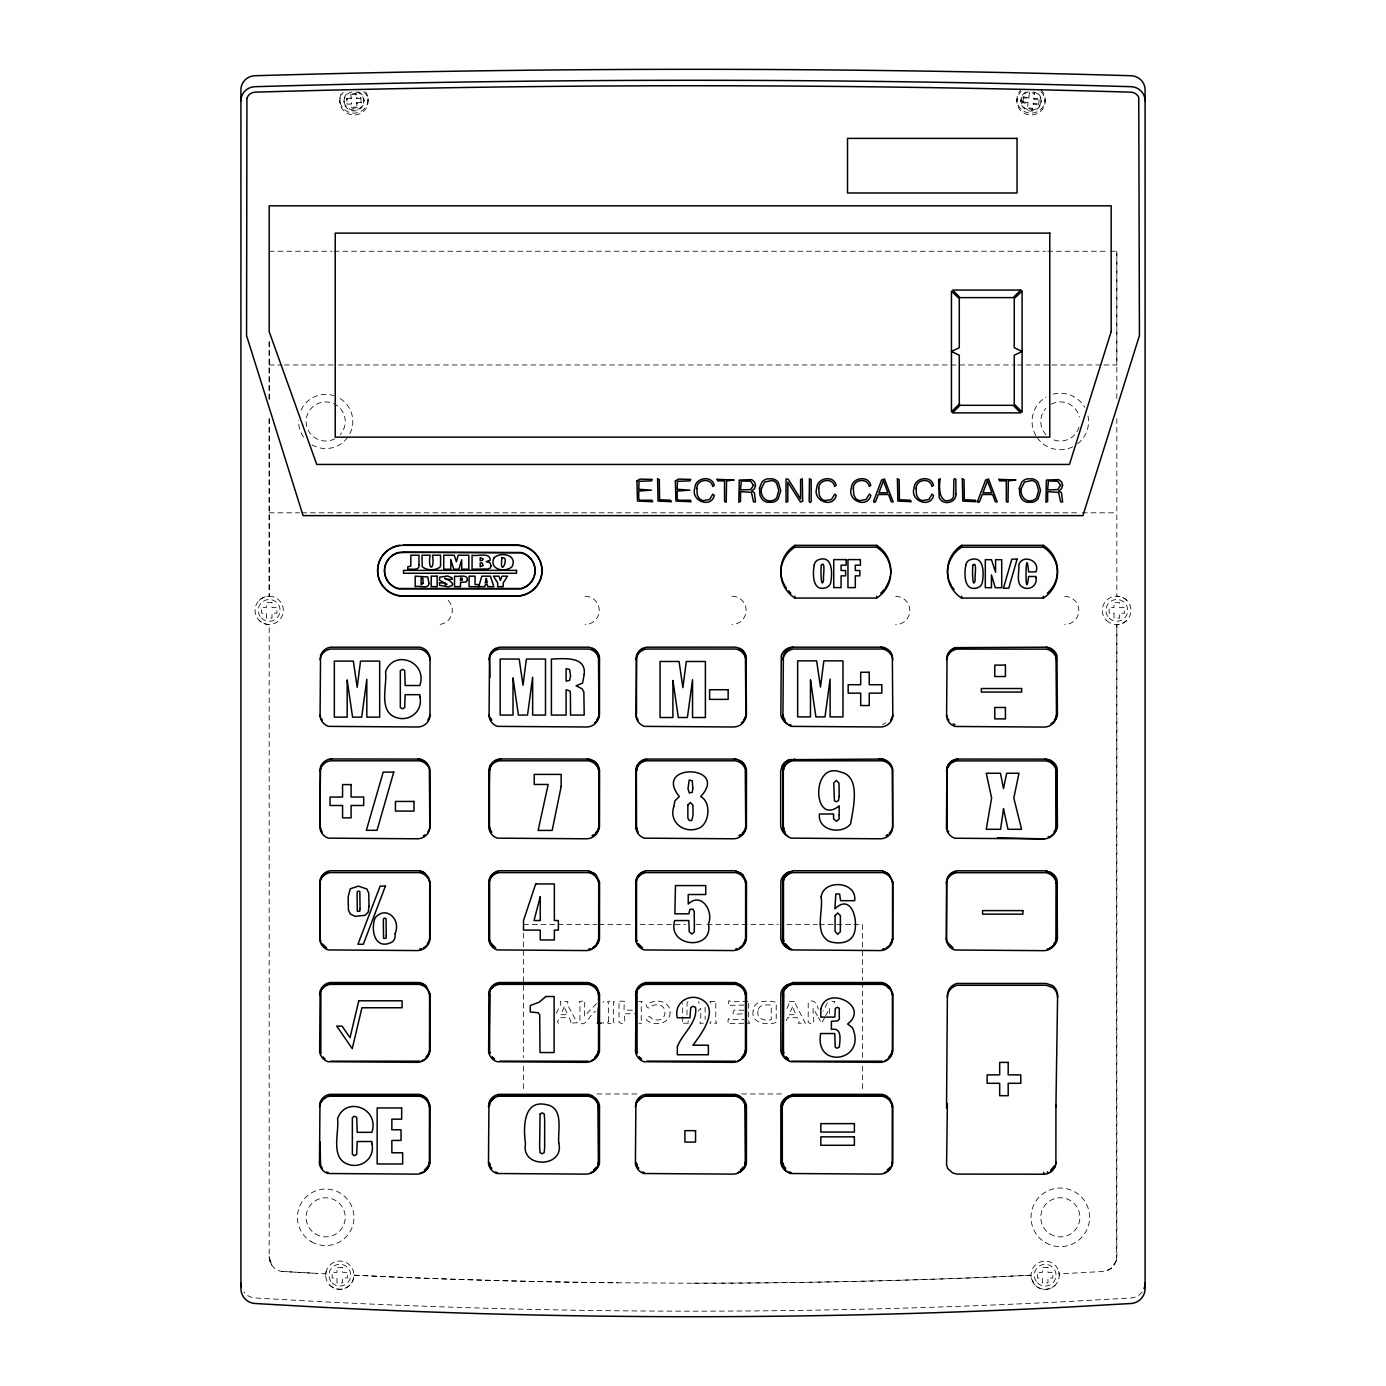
<?xml version="1.0" encoding="UTF-8"?>
<svg xmlns="http://www.w3.org/2000/svg" width="1386" height="1386" viewBox="0 0 1386 1386"><rect width="100%" height="100%" fill="white"/><g stroke="black" fill="none" stroke-linecap="round" stroke-linejoin="round"><path stroke-width="0.75" stroke-dasharray="5 3.75" d="M269.664 1260.532L272.072 1265.505L269.179 1256.825L269.179 624.497A14.068 13.947 0 0 1 259.199 620.356A14.12 14.12 0 0 1 265.523 596.725A14.12 14.12 0 0 1 282.831 614.033A14.12 14.12 0 0 1 259.199 620.356M259.199 600.381A14.068 13.947 0 0 1 269.179 596.24L269.196 419.005M269.196 399.549L269.179 341.493M1126.818 620.356A14.068 13.947 0 0 1 1116.839 624.497L1116.839 1256.825C1116.752 1263.789 1111.485 1270.165 1104.573 1271.412L1059.112 1273.89L1058.8 1271.568M1110.342 251.247L1116.821 251.247L1116.821 399.549M1116.354 1260.515L1116.821 624.497M325.693 1275.172L326.16 1271.516M711.053 1021.569L710.03 1022.729M1022.747 101.888L1028.117 102.564L1028.117 103.482L1022.747 102.807L1022.747 101.888L1023.422 96.916L1028.793 97.609L1028.793 98.51L1023.422 97.834L1023.422 96.916M1022.747 102.807L1023.422 97.834M1033.263 103.222L1033.263 104.141L1038.634 104.816L1038.634 103.898L1033.263 103.222L1032.553 109.321L1027.407 108.68L1028.117 102.564M1028.793 98.51L1029.503 92.412L1034.649 93.07L1034.649 93.971L1029.503 93.33L1029.503 92.412M1033.939 99.168L1033.939 98.25L1039.309 98.943L1039.309 99.861L1033.939 99.168L1034.649 93.07M1038.634 104.816L1039.309 98.943M827.39 1002.91L823.215 1011.122M833.991 1003.169L835.013 1001.524L830.82 1001.524M1116.354 1260.428L1111.364 1268.259L1104.573 1271.412M687.82 1022.036L688.599 1020.928M786.122 1020.754L787.612 1017.705L797.487 1017.705L799.254 1021.759L798.197 1023.232L805.37 1023.232L795.651 1004.348L796.188 1001.524L788.495 1001.524L789.431 1002.962L786.364 1009.597M556.254 1013.322L560.845 1004.018L560.221 1001.524L567.913 1001.524L567.376 1004.348L577.096 1022.729L569.906 1023.232L570.98 1021.759L569.213 1017.705L559.338 1017.705L557.536 1021.742L558.575 1023.232M824.635 1017.619L821.638 1023.232L818.468 1017.619M825.64 1015.73L829.642 1008.228L829.642 1015.851M698.994 1003.603L698.752 1001.524M596.5 1003.603L584.528 1016.059L584.736 1002.442C588.825 1000.761 575.883 1000.761 579.954 1002.442L579.954 1022.314C584.823 1028.169 589.535 1015.106 595.582 1011.156M698.076 1011.156L700.779 1008.367L700.779 1021.569L699.757 1023.232L704.019 1023.232M602.841 1002.442L603.638 1001.524M356.029 93.434L356.029 94.352L350.883 94.716L350.883 93.798L356.029 93.434L356.341 98.666L360.81 98.354L360.81 97.436L356.341 97.748L356.341 98.666M346.743 98.406L351.195 98.111L351.195 99.012L346.743 99.324L346.743 98.406L347.106 104.296L351.576 103.985L351.576 103.084L347.106 103.378L347.106 104.296M356.722 102.72L361.174 102.408L361.174 103.326L356.722 103.638L356.722 102.72L357.034 107.935L351.888 108.299L351.576 103.084M693 1283.159A7212.034 7150.339 0 0 0 993.312 1276.956L1031.028 1275.207L1031.513 1278.88L1035.169 1285.22A14.051 13.929 0 0 0 1055.144 1285.22M329.816 1285.151A14.051 13.929 0 0 0 349.809 1285.151A14.31 14.189 0 0 0 353.932 1275.155L353.465 1271.516A14.12 14.12 0 0 0 330.734 1264.344A14.12 14.12 0 0 0 333.853 1287.975A14.12 14.12 0 0 0 353.95 1275.172L392.688 1276.956A7212.034 7150.339 0 0 0 617.896 1282.76L693.017 1283.245A7212.034 7212.034 0 0 0 993.329 1276.991L1031.028 1275.224M269.179 251.247L331.895 251.247M334.043 251.247L1045.477 251.247M1047.625 251.247L1108.176 251.247M269.179 364.968L282.155 364.968M284.321 364.968L336.209 364.968M338.375 364.968L1015.193 364.968M1017.359 364.968L1049.791 364.968M1051.957 364.968L1101.679 364.968M1103.845 364.968L1116.821 364.968L1116.821 251.247M269.179 512.803L299.445 512.803M301.611 512.803L1080.058 512.803M1082.223 512.803L1116.821 512.803M523.475 924.445L555.873 924.445M558.038 924.445L596.898 924.445M599.064 924.445L631.462 924.445M640.089 924.445L685.446 924.445M696.24 924.445L704.885 924.445M707.051 924.445L778.308 924.445M786.953 924.445L817.186 924.445M819.351 924.445L851.732 924.445M853.897 924.445L862.542 924.445L862.542 980.231M638.877 1001.524L642.272 1001.524L641.25 1003.169L641.25 1021.586L642.272 1023.232L638.877 1023.232M710.03 1001.524L716.805 1001.524L715.8 1003.169L715.8 1021.569L716.805 1023.232L710.03 1023.232M743.953 1005.093L729.642 1005.335C728.031 1008.627 727.563 997.452 730.37 1001.524L749.705 1001.524L748.7 1003.187L748.7 1021.569L749.705 1023.232L729.244 1023.457C727.615 1027.355 727.615 1015.54 729.244 1019.438L743.953 1019.663M632.328 1010.169L623.995 1010.169L624.22 1002.442C628.378 1000.744 614.847 1000.727 619.022 1002.442L619.022 1022.314C624.358 1025.692 625.9 1022.452 623.995 1013.755L636.503 1013.755M743.953 1010.255L734.407 1010.03C729.885 1015.851 736.902 1013.98 743.953 1013.703M688.495 1023.232L681.652 1023.232L682.674 1021.569L682.674 1003.169M596.898 1093.97L640.089 1093.97M741.597 1093.97L784.788 1093.97M269.179 1256.825L269.179 1256.686A14.986 14.986 0 0 0 281.427 1271.395L325.866 1273.855M353.95 1275.172L392.688 1276.991A7212.034 7212.034 0 0 0 617.913 1282.847M281.427 1271.395L317.671 1273.474M710.03 1002.026L711.053 1003.169M602.841 1022.314L603.638 1023.232M363.86 91.719L365.661 93.676A14.12 13.652 0 0 1 362.872 111.919A14.12 13.652 0 0 1 343.815 110.828A14.12 13.652 0 0 1 343.278 92.394M817.411 1015.73L813.184 1008.228C812.231 1016.371 817.238 1028.412 808.211 1022.314L808.211 1002.442C812.387 998.925 816.856 1001.887 818.242 1009.337M1059.112 1273.89L1059.285 1275.224A14.12 14.12 0 0 1 1038.097 1287.455A14.12 14.12 0 0 1 1038.097 1262.992A14.12 14.12 0 0 1 1059.285 1275.224M360.81 97.436L361.174 103.326M350.883 93.798L351.195 99.012M1116.821 418.52L1116.839 596.24A14.068 13.947 0 0 1 1126.818 600.381M1045.148 99.497L1045.148 101.334M1041.129 100.416L1041.129 101.334M1032.553 109.321L1032.553 108.42L1027.407 107.761L1027.407 108.68M1020.928 100.416L1020.928 101.334M1016.891 99.497L1016.891 101.334M862.542 982.379L862.542 1057.483M862.542 1066.077L862.542 1091.822M705.127 1007.258L705.127 1019.524M688.028 1001.524L687.023 1003.169L687.023 1016.059M523.475 933.021L523.475 1057.483M523.475 1066.077L523.475 1091.822M368.052 98.527L368.052 100.346M363.912 99.723L363.912 100.641M357.034 107.935L357.034 107.034L351.888 107.38L351.888 108.299M344.005 101.091L344.005 102.01M339.865 100.468L339.865 102.304M269.179 341.354L269.179 399.237M269.179 418.52L269.179 596.24M334.806 438.773A19.56 19.56 0 0 1 306.202 422.99A19.56 19.56 0 0 1 332.034 402.979A19.56 19.56 0 0 1 340.176 434.615M1079.001 427.252A19.56 19.56 0 0 1 1051.385 438.86M1045.98 434.754A19.56 19.56 0 0 1 1045.841 408.333M1051.212 404.175A19.56 19.56 0 0 1 1079.399 417.151M1088.027 415.956A28.257 28.257 0 0 1 1076.004 444.975M1072.816 446.812A28.257 28.257 0 0 1 1036.815 437.162M1035.844 435.602A28.257 28.257 0 0 1 1046.187 397.002M1053.013 394.178A28.257 28.257 0 0 1 1084.788 407.345M340.142 398.544A27.096 27.096 0 0 1 348.614 435.914M347.626 437.387A27.096 27.096 0 0 1 311.261 444.386M303.586 437.127A27.096 27.096 0 0 1 298.631 420.426M301.091 410.135A27.096 27.096 0 0 1 333.714 395.599M1025.969 91.961A10.1 9.754 0 0 0 1022.279 95.53L1021.777 96.708A7.588 7.328 0 0 0 1021.101 101.68L1021.274 102.945A10.1 9.754 0 0 0 1025.969 108.87L1027.199 109.355A7.588 7.328 0 0 0 1032.327 109.996L1033.644 109.84A10.1 9.754 0 0 0 1039.777 105.284L1040.28 104.106A7.588 7.328 0 0 0 1040.955 99.151L1040.782 97.886A10.1 9.754 0 0 0 1036.07 91.961M1033.644 91.909A10.1 9.754 0 0 1 1039.292 106.93A10.1 9.754 0 0 1 1022.747 106.93A10.1 9.754 0 0 1 1028.412 91.909M1041.007 89.847A14.12 13.652 0 0 1 1041.007 109.147A14.12 13.652 0 0 1 1021.032 109.147A14.12 13.652 0 0 1 1021.032 89.847M1041.007 91.684A14.12 13.652 0 0 1 1041.007 110.984A14.12 13.652 0 0 1 1021.032 110.984A14.12 13.652 0 0 1 1021.032 91.684M1142.185 1291.908A14.986 14.865 0 0 1 1130.941 1297.972L1069.801 1301.437A7240.291 7178.354 0 0 1 316.199 1301.437L255.059 1297.972A14.986 14.865 0 0 1 243.815 1291.908M358.316 91.753A9.979 9.633 0 0 1 362.041 106.064A9.979 9.633 0 0 1 346.795 107.12A9.979 9.633 0 0 1 348.371 92.429M355.838 91.874A9.979 9.633 0 0 1 362.041 106.982A9.979 9.633 0 0 1 345.235 106.012A9.979 9.633 0 0 1 353.239 91.719M365.661 91.857A14.12 13.652 0 0 1 354.972 113.115A14.12 13.652 0 0 1 341.251 93.538M885.793 722.764A12.491 12.387 0 0 1 882.362 724.514M448.163 600.381A14.12 14.12 0 0 1 438.184 624.497M585.1 596.24A14.12 14.12 0 0 1 599.237 610.377A14.12 14.12 0 0 1 585.1 624.497M732.033 596.24A14.12 14.12 0 0 1 746.153 610.377A14.12 14.12 0 0 1 732.033 624.497M895.685 596.327A14.12 14.12 0 0 1 909.822 610.446A14.12 14.12 0 0 1 895.685 624.584M1064.673 596.327A14.12 14.12 0 0 1 1078.81 610.446A14.12 14.12 0 0 1 1064.673 624.584M1114.015 613.184L1114.015 618.069L1119.645 618.069L1119.645 613.184L1124.531 613.184L1124.531 607.553L1119.645 607.553L1119.645 602.667L1114.015 602.667L1114.015 607.553L1109.129 607.553L1109.129 613.184L1114.015 613.184M753.187 1010.827C750.19 1025.138 771.413 1024.999 776.229 1022.314L776.229 1002.442C772.851 1000.9 753.1 998.561 753.187 1010.827M670.114 1012.369C670.148 1024.115 654.365 1026.506 646.673 1020.165C644.49 1018.675 649.618 1013.807 652.2 1019.039A11.816 11.816 0 0 0 656.721 1019.923C667.671 1021.326 667.671 1003.429 656.721 1004.833A11.868 11.868 0 0 0 652.2 1005.716C649.601 1010.948 644.507 1006.063 646.673 1004.555C652.841 1000.415 662.595 999.271 667.792 1005.508A10.447 10.447 0 0 1 669.958 1010.463L670.114 1012.369M758.055 1010.723C756.063 1018.745 765.037 1021.413 771.257 1019.663L771.257 1005.093C766.614 1004.763 758.506 1004.14 758.055 1010.723M608.558 1021.569C604.227 1024.652 617.047 1023.907 613.53 1022.314L613.53 1002.442C617.706 1000.727 604.157 1000.744 608.333 1002.442L608.558 1021.569M564.223 1006.998L560.706 1014.725L567.81 1014.725L564.223 1006.998M792.497 1006.998L788.98 1014.725L796.084 1014.725L792.497 1006.998M272.002 602.667L266.372 602.667L266.372 607.553L261.486 607.553L261.486 613.184L266.372 613.184L266.372 618.069L272.002 618.069L272.002 613.184L276.888 613.184L276.888 607.553L272.002 607.553L272.002 602.667M342.637 1267.462L336.989 1267.462L336.989 1272.348L332.12 1272.348L332.12 1277.979L336.989 1277.979L336.989 1282.864L342.637 1282.864L342.637 1277.979L347.505 1277.979L347.505 1272.348L342.637 1272.348L342.637 1267.462M1047.972 1267.532L1042.341 1267.532L1042.341 1272.4L1037.456 1272.4L1037.456 1278.048L1042.341 1278.048L1042.341 1282.916L1047.972 1282.916L1047.972 1278.048L1052.858 1278.048L1052.858 1272.4L1047.972 1272.4L1047.972 1267.532M1049.895 1233.869A19.56 19.56 0 0 0 1079.867 1218.086A19.56 19.56 0 0 0 1051.212 1200.033A19.56 19.56 0 0 0 1049.895 1233.869M1045.668 1242.705A29.297 29.297 0 0 0 1089.604 1217.341A29.297 29.297 0 0 0 1045.668 1191.96A29.297 29.297 0 0 0 1045.668 1242.705M1106.513 620.426A14.328 14.206 0 0 0 1130.474 614.033A14.328 14.206 0 0 0 1112.906 596.656A14.328 14.206 0 0 0 1106.513 620.426M261.486 618.069A10.88 10.88 0 0 0 279.712 613.184A10.88 10.88 0 0 0 266.372 599.861A10.88 10.88 0 0 0 261.486 618.069M315.263 1233.869A19.56 19.56 0 0 0 345.218 1218.086A19.56 19.56 0 0 0 316.58 1200.033A19.56 19.56 0 0 0 315.263 1233.869M311.555 1241.804A28.257 28.257 0 0 0 353.95 1217.341A28.257 28.257 0 0 0 311.555 1192.861A28.257 28.257 0 0 0 311.555 1241.804M1109.129 618.069A10.88 10.88 0 0 0 1127.355 613.184A10.88 10.88 0 0 0 1114.015 599.861A10.88 10.88 0 0 0 1109.129 618.069M1037.456 1282.916A10.88 10.88 0 0 0 1055.664 1278.048A10.88 10.88 0 0 0 1042.341 1264.708A10.88 10.88 0 0 0 1037.456 1282.916M332.12 1282.864A10.88 10.88 0 0 0 350.329 1277.979A10.88 10.88 0 0 0 336.989 1264.656A10.88 10.88 0 0 0 332.12 1282.864"/><path stroke-width="1.5" d="M429.573 993.225L429.521 1052.026A12.491 12.387 0 0 1 417.377 1062.352L327.997 1061.711A12.491 12.387 0 0 1 319.646 1052.026L320.114 990.834A12.491 12.387 0 0 1 329.868 982.535L419.3 982.535A12.491 12.387 0 0 1 426.039 986L430.024 994.022L429.972 1050.986A12.491 12.387 0 0 1 425.034 1058.921M429.729 881.444L429.677 940.245A12.491 12.387 0 0 1 417.515 950.571L328.153 949.93A12.491 12.387 0 0 1 319.785 940.245L320.253 879.053A12.491 12.387 0 0 1 330.024 870.755L419.438 870.755A12.491 12.387 0 0 1 424.722 872.972L428.465 877.286L430.024 881.981L429.972 938.946A12.491 12.387 0 0 1 423.388 947.885M598.561 993.225L598.527 1052.026A12.491 12.387 0 0 1 586.365 1062.352L496.985 1061.711A12.491 12.387 0 0 1 488.634 1052.026L489.102 990.834A12.491 12.387 0 0 1 498.856 982.535L588.288 982.535L593.572 984.753L596.015 986.797L599.012 994.022L598.96 1050.986A12.491 12.387 0 0 1 594.022 1058.921M598.717 881.444L598.665 940.245A12.491 12.387 0 0 1 586.521 950.571L497.141 949.93A12.491 12.387 0 0 1 488.773 940.245L489.241 879.053A12.491 12.387 0 0 1 499.012 870.755L588.426 870.755L596.015 874.739L599.549 881.981L599.497 938.946A12.491 12.387 0 0 1 592.913 947.885L592.376 947.885A12.491 12.387 0 0 0 598.96 938.946L599.012 881.981L594.559 873.509L589.275 871.292M636.486 714.292L636.538 657.328A12.491 12.387 0 0 1 637.751 653.724M745.495 993.225L745.443 1052.026A12.491 12.387 0 0 1 733.281 1062.352L643.918 1061.711A12.491 12.387 0 0 1 635.55 1052.026L636.018 990.834A12.491 12.387 0 0 1 645.789 982.535L735.204 982.535L740.488 984.753L742.948 986.797L745.945 994.022L745.893 1050.986A12.491 12.387 0 0 1 740.938 1058.921M745.633 881.444L745.599 940.245A12.491 12.387 0 0 1 733.437 950.571L644.074 949.93A12.491 12.387 0 0 1 635.706 940.245L636.174 879.053A12.491 12.387 0 0 1 645.945 870.755L735.36 870.755L742.948 874.739L746.482 881.981L746.43 938.946A12.491 12.387 0 0 1 739.847 947.885L739.31 947.885A12.491 12.387 0 0 0 745.893 938.946L745.945 881.981L741.475 873.509L736.191 871.292M892.411 993.225L892.376 1052.026A12.491 12.387 0 0 1 880.214 1062.352L790.834 1061.711A12.491 12.387 0 0 1 782.484 1052.026L782.951 990.834A12.491 12.387 0 0 1 785.966 986L792.705 982.535L882.137 982.535L885.775 983.748L890.141 987.456L892.861 994.022L892.809 1050.986A12.491 12.387 0 0 1 887.872 1058.921M892.567 881.444L892.515 940.245A12.491 12.387 0 0 1 880.37 950.571L790.99 949.93A12.491 12.387 0 0 1 782.622 940.245L783.09 879.053A12.491 12.387 0 0 1 787.577 872.972L792.861 870.755L882.276 870.755L889.032 874.22L892.861 881.981L892.809 938.946A12.491 12.387 0 0 1 886.226 947.885M947.383 1103.429L946.586 1164.968L947.799 1168.589L952.494 1172.833L956.773 1174.098L1043.727 1174.219C1049.618 1174.115 1054.85 1169.715 1055.889 1163.911L1055.924 1105.092M1056.236 881.531L1056.184 940.332A12.491 12.387 0 0 1 1044.022 950.657L954.659 950.016A12.491 12.387 0 0 1 946.292 940.332L946.759 879.14A12.491 12.387 0 0 1 956.531 870.841L1045.945 870.841L1051.229 873.059L1054.971 877.373L1056.53 882.068L1056.478 939.032A12.491 12.387 0 0 1 1049.895 947.972M595.339 833.315A12.491 12.387 0 0 0 598.821 826.628L599.012 769.923C598.215 764.05 593.329 759.078 587.352 759.078L499.168 758.974A12.491 12.387 0 0 0 489.397 767.272L488.894 824.982L490.142 830.231M742.255 833.315A12.491 12.387 0 0 0 745.737 826.628L745.945 769.923C745.148 763.998 740.107 759.008 734.268 759.078L648.163 759.078L643.121 760.446A12.491 12.387 0 0 0 638.773 764.154M889.188 833.315A12.491 12.387 0 0 0 892.671 826.628L892.861 769.923C892.116 764.084 887.144 759.13 881.201 759.078L789.206 759.701A12.491 12.387 0 0 0 782.068 765.765L780.664 771.292L780.664 824.982A12.491 12.387 0 0 0 787.439 835.827M1054.105 831.946A12.491 12.387 0 0 0 1056.323 826.714L1056.53 770.01C1055.785 763.963 1050.501 758.991 1044.316 759.147L956.669 759.06A12.491 12.387 0 0 0 946.898 767.359L947.054 828.828M1055.924 1106.946L1057.605 995.391A12.491 12.387 0 0 0 1052.494 985.55L1046.239 983.436L956.825 983.436L954.14 984.545A12.491 12.387 0 0 0 947.383 995.391L946.534 1108.003M320.045 659.719L320.547 657.328A12.491 12.387 0 0 1 330.318 649.029L419.733 649.029A12.491 12.387 0 0 1 429.504 657.328L430.024 659.719M321.154 830.231L319.906 824.982L320.409 769.109A12.491 12.387 0 0 1 330.18 760.81L419.594 760.81A12.491 12.387 0 0 1 429.365 769.109L429.833 828.464A12.491 12.387 0 0 1 417.671 838.79L328.309 838.149A12.491 12.387 0 0 1 319.941 828.464L320.409 767.272A12.491 12.387 0 0 1 332.086 758.8M319.733 883.28L320.253 880.89A12.491 12.387 0 0 1 330.024 872.608L419.438 872.608A12.491 12.387 0 0 1 429.21 880.89L429.729 883.28M319.594 995.061L320.114 992.688A12.491 12.387 0 0 1 329.868 984.389L419.3 984.389A12.491 12.387 0 0 1 429.071 992.688L429.573 995.061M319.438 1106.86L319.958 1104.469A12.491 12.387 0 0 1 329.729 1096.17L419.144 1096.17A12.491 12.387 0 0 1 428.915 1104.469L429.435 1106.86M489.033 659.719L489.535 657.328A12.491 12.387 0 0 1 499.306 649.029L588.738 649.029A12.491 12.387 0 0 1 598.492 657.328L599.012 659.719M488.721 883.28L489.241 880.89A12.491 12.387 0 0 1 499.012 872.608L588.426 872.608A12.491 12.387 0 0 1 598.198 880.89L598.717 883.28M488.582 995.061L489.102 992.688A12.491 12.387 0 0 1 498.856 984.389L588.288 984.389A12.491 12.387 0 0 1 598.059 992.688L598.561 995.061M488.426 1106.86L488.946 1104.469A12.491 12.387 0 0 1 498.717 1096.17L588.132 1096.17A12.491 12.387 0 0 1 597.903 1104.469L598.423 1106.86M635.949 659.719L636.469 657.328A12.491 12.387 0 0 1 646.24 649.029L735.654 649.029A12.491 12.387 0 0 1 745.425 657.328L745.945 659.719M637.075 830.231L635.827 824.982L636.313 769.109A12.491 12.387 0 0 1 646.084 760.81L735.498 760.81A12.491 12.387 0 0 1 745.27 769.109L745.737 828.464A12.491 12.387 0 0 1 733.592 838.79L644.213 838.149A12.491 12.387 0 0 1 635.845 828.464L636.313 767.272A12.491 12.387 0 0 1 646.084 758.974L646.777 759.233M635.654 883.28L636.174 880.89A12.491 12.387 0 0 1 645.945 872.608L735.36 872.608A12.491 12.387 0 0 1 745.131 880.89L745.633 883.28M635.498 995.061L636.018 992.688A12.491 12.387 0 0 1 645.789 984.389L735.204 984.389A12.491 12.387 0 0 1 744.975 992.688L745.495 995.061M635.36 1106.86L635.879 1104.469A12.491 12.387 0 0 1 645.633 1096.17L735.065 1096.17A12.491 12.387 0 0 1 744.836 1104.469L745.339 1106.86M782.882 659.719L783.385 657.328A12.491 12.387 0 0 1 793.156 649.029L882.587 649.029A12.491 12.387 0 0 1 892.341 657.328L892.861 659.719M783.991 830.231L782.744 824.982L783.246 769.109A12.491 12.387 0 0 1 793.017 760.81L882.432 760.81A12.491 12.387 0 0 1 892.203 769.109L892.671 828.464A12.491 12.387 0 0 1 880.508 838.79L791.146 838.149A12.491 12.387 0 0 1 782.778 828.464L783.246 767.272A12.491 12.387 0 0 1 791.146 759.441M782.57 883.28L783.09 880.89A12.491 12.387 0 0 1 792.861 872.608L882.276 872.608A12.491 12.387 0 0 1 892.047 880.89L892.567 883.28M782.432 995.061L782.951 992.688A12.491 12.387 0 0 1 792.705 984.389L882.137 984.389A12.491 12.387 0 0 1 891.908 992.688L892.411 995.061M782.276 1106.86L782.795 1104.469A12.491 12.387 0 0 1 792.567 1096.17L881.981 1096.17A12.491 12.387 0 0 1 891.752 1104.469L892.272 1106.86M946.534 659.805L947.054 657.414A12.491 12.387 0 0 1 956.825 649.116L1046.239 649.116A12.491 12.387 0 0 1 1056.011 657.414L1056.53 659.805M946.24 883.367L946.759 880.976A12.491 12.387 0 0 1 956.531 872.695L1045.945 872.695A12.491 12.387 0 0 1 1055.716 880.976L1056.236 883.367M319.906 771.292L321.309 765.765M488.894 771.292L490.297 765.765M635.827 771.292L637.213 765.765M782.744 771.292L784.147 765.765M784.684 765.765L783.298 771.292L783.298 824.982A12.491 12.387 0 0 0 783.939 828.741M946.413 771.378L947.799 765.852A12.491 12.387 0 0 1 954.954 759.788L957.778 759.233M478.759 586.659L481.808 576.16L490.419 576.16L493.832 586.659L487.733 586.659L487.422 584.771L485.291 584.771L484.927 586.659L469.092 586.659L469.092 576.16L475.051 576.16L475.051 584.563L478.672 584.563L478.672 586.659M598.059 1022.314L598.284 1008.367M320.876 991.267L320.859 1053.81M489.864 991.267L489.067 1050.986M636.798 991.267L636.763 1053.81M783.714 991.267L782.917 1050.986M883.384 480.994L878.915 492.792L887.906 492.792L883.471 480.994M987.404 480.994L982.934 492.792L991.926 492.792L987.49 480.994M1050.935 1171.846L1050.935 1169.992L1054.659 1165.678L1054.659 1167.514M785.793 1097.608L782.276 1105.006L782.328 1163.824A12.491 12.387 0 0 0 790.696 1173.509L880.058 1174.133A12.491 12.387 0 0 0 892.22 1163.824L892.272 1105.006L889.864 1098.855L887.265 1096.534A12.491 12.387 0 0 0 881.981 1094.334L792.567 1094.334L785.793 1097.608A12.491 12.387 0 0 0 780.838 1105.543L780.838 1163.045A12.491 12.387 0 0 0 789.206 1172.729M887.248 1169.732L888.738 1168.675A12.491 12.387 0 0 0 889.985 1167.22M496.205 648.388L499.306 647.193L589.275 647.193L592.376 648.388A12.491 12.387 0 0 1 598.492 655.474L598.96 716.683A12.491 12.387 0 0 1 586.815 726.992L497.435 726.368A12.491 12.387 0 0 1 489.067 716.683L489.535 655.474A12.491 12.387 0 0 1 495.668 648.388L496.205 648.388A12.491 12.387 0 0 0 490.072 655.474M643.121 648.388L646.24 647.193L735.654 647.141L739.31 648.388A12.491 12.387 0 0 1 745.425 655.474L745.893 716.683A12.491 12.387 0 0 1 733.731 726.992L644.369 726.368A12.491 12.387 0 0 1 636.001 716.683L636.469 655.474A12.491 12.387 0 0 1 642.584 648.388L643.121 648.388A12.491 12.387 0 0 0 638.773 652.096M497.435 983.8L495.668 984.545M644.369 983.8L642.584 984.545M591.146 1060.671L592.913 1059.926M791.285 983.8L789.518 984.545M738.062 1060.671L739.847 1059.926M591.146 1095.858L596.015 1098.855L599.012 1106.08L598.96 1163.045A12.491 12.387 0 0 1 592.376 1171.984L590.609 1172.729M884.996 1060.671L886.226 1059.926M738.062 1095.858L742.948 1098.855L745.945 1106.08L745.893 1163.045A12.491 12.387 0 0 1 739.31 1171.984L737.525 1172.729M787.439 1096.603L789.206 1095.858M951.039 650.64A12.491 12.387 0 0 1 955.907 647.643L1047.21 647.193A12.491 12.387 0 0 1 1056.964 655.474L1057.431 714.83A12.491 12.387 0 0 1 1050.848 723.769M1047.21 949.081L1048.111 948.717M793.156 647.193L789.518 648.388A12.491 12.387 0 0 0 783.385 655.474L782.917 716.683A12.491 12.387 0 0 0 791.285 726.368L880.664 726.992A12.491 12.387 0 0 0 892.809 716.683L892.341 655.474A12.491 12.387 0 0 0 886.226 648.388L883.125 647.193L791.077 647.193A12.491 12.387 0 0 0 781.306 655.474L780.838 714.83A12.491 12.387 0 0 0 787.439 723.769M590.609 948.63L588.738 949.081M737.525 948.63L735.654 949.081M884.459 948.63L882.587 949.081M497.972 1095.858L588.738 1095.39M644.906 1095.858L735.654 1095.39M791.822 1095.858L884.459 1095.858M789.206 983.8L883.125 983.35L889.327 986.797M501.23 759.078L496.205 760.446A12.491 12.387 0 0 0 490.835 765.765L489.449 771.292L489.449 824.982A12.491 12.387 0 0 0 490.072 828.741M795.079 759.078L790.055 760.446A12.491 12.387 0 0 0 785.689 764.154M1044.836 759.233L1049.081 759.701A12.491 12.387 0 0 1 1056.964 767.532L1057.431 826.888A12.491 12.387 0 0 1 1050.848 835.827M955.907 647.643L954.954 647.73A12.491 12.387 0 0 0 947.054 655.561L946.586 716.77A12.491 12.387 0 0 0 954.954 726.455L1044.316 727.078A12.491 12.387 0 0 0 1056.478 716.77L1056.011 655.561A12.491 12.387 0 0 0 1046.239 647.279M1048.111 836.659L1049.081 836.572M1047.21 871.292L1046.239 871.378A12.491 12.387 0 0 1 1051.524 873.596M587.352 759.078L590.609 759.701M734.268 759.078L736.191 759.233M881.201 759.078L884.459 759.701M330.18 758.974L417.827 759.078C423.821 758.696 429.296 763.894 430.024 769.923L429.972 826.888A12.491 12.387 0 0 1 427.754 832.137M791.614 1061.191L882.587 1061.191M403.291 545.044L516.302 545.044A25.676 25.45 0 0 1 541.978 570.495A25.676 25.45 0 0 1 516.302 595.945L403.291 595.945A25.676 25.45 0 0 1 390.454 548.458M786.364 588.166A30.388 30.128 0 0 1 794.923 545.339L876.662 545.339A30.388 30.128 0 0 1 890.592 574.15M948.682 579.105A30.388 30.128 0 0 1 961.624 545.339L1043.363 545.339A30.388 30.128 0 0 1 1047.418 593.191M794.923 545.339L794.923 547.193L876.662 547.193L876.662 545.339M961.624 545.339L961.624 547.193L1043.363 547.193A30.388 30.128 0 0 1 1043.363 598.076L961.624 598.076L961.624 596.24M794.923 547.193A30.388 30.128 0 0 0 794.923 598.076L876.662 598.076L876.662 596.24M592.376 648.388L592.913 648.388A12.491 12.387 0 0 1 599.497 657.328L599.497 714.83A12.491 12.387 0 0 1 597.279 720.079M739.31 648.388L739.847 648.388A12.491 12.387 0 0 1 745.963 655.474L746.43 714.83A12.491 12.387 0 0 1 744.195 720.079M594.022 761.451L594.559 761.451A12.491 12.387 0 0 1 598.284 765.765L599.549 769.923L599.497 826.888A12.491 12.387 0 0 1 592.913 835.827L592.376 835.827M740.938 761.451L741.475 761.451A12.491 12.387 0 0 1 745.218 765.765L746.482 769.923L746.43 826.888A12.491 12.387 0 0 1 739.847 835.827L739.31 835.827M497.972 871.759L496.205 872.504A12.491 12.387 0 0 0 494.559 873.509M644.906 871.759L643.121 872.504A12.491 12.387 0 0 0 641.493 873.509M791.822 871.759L790.055 872.504A12.491 12.387 0 0 0 788.409 873.509M330.318 983.35L419.733 983.35A12.491 12.387 0 0 1 426.49 986.797M499.306 983.35L589.275 983.35L594.022 985.55L597.279 988.253L599.549 994.022L599.497 1050.986A12.491 12.387 0 0 1 594.559 1058.921M646.24 983.35L736.191 983.35L744.195 988.253A12.491 12.387 0 0 1 746.43 993.485L746.43 1050.986A12.491 12.387 0 0 1 741.475 1058.921M597.262 1023.232L601.524 1023.232M330.856 1061.191L419.733 1061.139M499.844 1061.139L588.738 1061.191M646.777 1061.139L735.654 1061.191M495.668 1171.984L497.435 1172.729M592.376 1171.984L592.913 1171.984A12.491 12.387 0 0 0 599.497 1163.045L599.497 1105.543A12.491 12.387 0 0 0 597.279 1100.311L596.136 1099.237M642.584 1171.984L644.369 1172.729M739.31 1171.984L739.847 1171.984A12.491 12.387 0 0 0 746.43 1163.045L746.43 1105.543A12.491 12.387 0 0 0 744.195 1100.311L743.069 1099.237M789.518 1171.984L791.285 1172.729M884.459 1172.729L886.226 1171.984A12.491 12.387 0 0 0 892.809 1163.045L892.861 1106.08L891.752 1102.615M1044.178 838.876L954.798 838.235A12.491 12.387 0 0 1 946.447 828.551L946.898 769.195A12.491 12.387 0 0 1 956.669 760.897L1046.101 760.897A12.491 12.387 0 0 1 1055.855 769.195L1056.323 828.551A12.491 12.387 0 0 1 1044.178 838.876L997.504 837.82M417.827 759.078L421.604 759.701M793 1095.235L794.005 1095.39M791.614 949.133L789.206 948.63A12.491 12.387 0 0 1 780.838 938.946L780.838 881.444A12.491 12.387 0 0 1 789.206 871.759M883.125 871.292L887.872 873.509M736.191 1095.39L737.525 1095.858M589.275 1095.39L590.609 1095.858M1049.6 872.054L1050.848 872.504A12.491 12.387 0 0 1 1056.964 879.59L1057.431 938.946A12.491 12.387 0 0 1 1049.081 948.63M739.31 760.446L740.8 761.191M592.376 760.446L593.866 761.191M884.996 1095.858L886.226 1096.603M789.518 947.885L784.857 943.641M642.584 947.885L637.924 943.641M495.668 947.885L491.008 943.641M953.17 947.972L947.799 942.636M326.68 947.885L322.02 943.641M786.953 1057.691L785.966 1056.877L787.872 1058.921M787.421 1058.124L788.409 1058.921M640.02 1057.691L639.033 1056.877L640.956 1058.921M640.505 1058.124L641.493 1058.921M493.104 1057.691L492.117 1056.877L494.022 1058.921M493.572 1058.124L494.559 1058.921M741.475 1097.608L740.349 1096.534A12.491 12.387 0 0 0 735.065 1094.334L645.633 1094.334A12.491 12.387 0 0 0 635.879 1102.615L635.412 1163.824A12.491 12.387 0 0 0 643.762 1173.509L733.142 1174.133A12.491 12.387 0 0 0 745.287 1163.824L744.836 1102.615M785.689 1168.294L784.563 1167.22L785.152 1168.294M594.559 1097.608L593.416 1096.534A12.491 12.387 0 0 0 588.132 1094.334L498.717 1094.334A12.491 12.387 0 0 0 488.946 1102.615L488.478 1163.824A12.491 12.387 0 0 0 496.846 1173.509L586.209 1174.133A12.491 12.387 0 0 0 598.371 1163.824L597.903 1102.615M638.773 1168.294L637.629 1167.22L638.236 1168.294M491.839 1168.294L490.713 1167.22L491.302 1168.294M787.577 946.343L786.953 945.633A12.491 12.387 0 0 1 785.689 944.178M640.644 946.343L640.02 945.633A12.491 12.387 0 0 1 638.773 944.178M493.728 946.343L493.104 945.633A12.491 12.387 0 0 1 490.835 942.549M427.754 1100.311L429.435 1105.006L429.383 1163.824A12.491 12.387 0 0 1 417.221 1174.133L327.858 1173.509A12.491 12.387 0 0 1 319.49 1163.824L319.958 1102.615A12.491 12.387 0 0 1 329.729 1094.334L419.144 1094.334A12.491 12.387 0 0 1 427.148 1099.237L427.754 1100.311A12.491 12.387 0 0 0 425.034 1097.608M947.799 830.595L948.665 831.946M784.147 830.509L785.152 832.137M637.213 830.509L638.236 832.137M490.297 830.509L491.302 832.137M321.309 830.509L322.314 832.137M783.991 1166.302L782.917 1163.045M637.058 1166.302L636.001 1163.045M490.142 1166.302L489.067 1163.045M1056.323 826.714L1056.478 826.974A12.491 12.387 0 0 1 1054.244 832.224M946.292 938.495L947.504 942.099M782.622 938.409L783.835 942.03M782.951 1052.043L783.696 1053.81M782.795 1163.824L783.385 1164.898M635.706 938.409L636.919 942.03M636.469 1052.84L635.55 1050.19M635.879 1163.824L636.469 1164.898M488.773 938.409L489.986 942.03M489.102 1052.043L489.847 1053.81M488.946 1163.824L489.535 1164.898M319.785 938.409L320.998 942.03M323.129 1056.877L323.562 1057.691A12.491 12.387 0 0 0 325.034 1058.921M320.547 1052.84L319.646 1050.19M320.703 1165.591L319.49 1161.97M322.314 1168.294L321.154 1166.302M428.915 1102.615L430.024 1106.08L429.972 1163.045A12.491 12.387 0 0 1 419.733 1173.197M782.484 1050.19L783.385 1052.84M488.634 1050.19L489.535 1052.84M320.547 1164.898L320.062 1141.943M489.57 657.865L489.968 677.338M783.419 994.022L783.471 1050.986A12.491 12.387 0 0 0 783.939 1052.84M489.57 994.022L489.622 1050.986A12.491 12.387 0 0 0 490.072 1052.84M1055.889 1162.057L1055.889 1163.911M1052.407 1168.762L1052.407 1170.598M1047.521 1171.742L1047.521 1173.595M1043.727 1172.383L1043.727 1174.219M1043.363 545.339L1043.363 547.193M1043.363 596.24L1043.363 598.076M946.586 939.032L946.586 881.531A12.491 12.387 0 0 1 947.054 879.677M794.923 596.24L794.923 598.076M782.917 938.946L782.917 881.444A12.491 12.387 0 0 1 786.416 874.739M636.538 770.599L637.751 765.765L636.365 771.292L636.538 826.888A12.491 12.387 0 0 0 637.006 828.741M636.001 938.946L636.001 881.444A12.491 12.387 0 0 1 639.483 874.739M489.067 938.946L489.067 881.444A12.491 12.387 0 0 1 492.55 874.739M320.079 938.946L320.079 881.444A12.491 12.387 0 0 1 320.547 879.59M740.8 834.563A12.491 12.387 0 0 1 739.154 835.567M745.599 938.409A12.491 12.387 0 0 1 745.131 940.262M744.369 942.03A12.491 12.387 0 0 1 743.364 943.641M429.383 1161.97A12.491 12.387 0 0 1 428.915 1163.824M428.17 1165.591A12.491 12.387 0 0 1 424.428 1169.905M321.309 1101.922A12.491 12.387 0 0 1 325.034 1097.608M328.447 1095.858A12.491 12.387 0 0 1 330.318 1095.39L419.733 1095.39A12.491 12.387 0 0 1 423.388 1096.603M425.034 834.822A12.491 12.387 0 0 1 423.388 835.827M429.677 938.409A12.491 12.387 0 0 1 429.21 940.262M428.465 942.03A12.491 12.387 0 0 1 427.442 943.641M419.733 871.292A12.491 12.387 0 0 1 425.034 873.509M947.383 997.244A12.491 12.387 0 0 1 954.14 986.399L956.825 985.273L1046.239 985.273L1052.494 987.404A12.491 12.387 0 0 1 1057.605 997.244M637.006 1052.84A12.491 12.387 0 0 1 636.538 1050.986L636.538 993.485A12.491 12.387 0 0 1 637.006 991.631M637.213 989.881A12.491 12.387 0 0 1 639.483 986.797M745.287 1161.97A12.491 12.387 0 0 1 744.836 1163.824M743.069 1167.22A12.491 12.387 0 0 1 740.349 1169.905M783.939 940.799A12.491 12.387 0 0 1 783.471 938.946L783.471 881.444A12.491 12.387 0 0 1 783.939 879.59M785.689 876.195A12.491 12.387 0 0 1 786.953 874.739M948.007 767.532A12.491 12.387 0 0 1 948.769 765.765M952.494 761.451A12.491 12.387 0 0 1 955.907 759.701M876.662 547.193A30.388 30.128 0 0 1 876.662 598.076M491.839 720.079A12.491 12.387 0 0 1 490.835 718.45M1145.079 1283.159A14.986 14.865 0 0 1 1144.004 1288.633M948.007 655.474A12.491 12.387 0 0 1 949.774 652.096M637.006 940.799A12.491 12.387 0 0 1 636.538 938.946L636.538 881.444A12.491 12.387 0 0 1 637.006 879.59M638.773 876.195A12.491 12.387 0 0 1 640.02 874.739M598.665 938.409A12.491 12.387 0 0 1 598.198 940.262M597.453 942.03A12.491 12.387 0 0 1 596.43 943.641M594.022 1097.608A12.491 12.387 0 0 1 596.742 1100.311M593.866 834.563A12.491 12.387 0 0 1 592.22 835.567M598.371 1161.97A12.491 12.387 0 0 1 597.903 1163.824M596.136 1167.22A12.491 12.387 0 0 1 593.416 1169.905M491.839 988.253A12.491 12.387 0 0 1 493.104 986.797M491.302 988.253A12.491 12.387 0 0 1 492.55 986.797M598.527 1050.19A12.491 12.387 0 0 1 595.027 1056.877M429.521 1050.19A12.491 12.387 0 0 1 429.071 1052.043M428.309 1053.81A12.491 12.387 0 0 1 426.039 1056.877M321.309 989.881A12.491 12.387 0 0 1 323.562 986.797M326.68 984.545A12.491 12.387 0 0 1 328.447 983.8M491.302 720.079A12.491 12.387 0 0 1 489.067 714.83M1056.478 714.916A12.491 12.387 0 0 1 1054.244 720.166M490.072 940.799A12.491 12.387 0 0 1 489.622 938.946L489.622 881.444A12.491 12.387 0 0 1 490.072 879.59M490.835 877.823A12.491 12.387 0 0 1 493.104 874.739M321.309 877.823A12.491 12.387 0 0 1 328.447 871.759M490.297 1101.922A12.491 12.387 0 0 1 494.022 1097.608M241.407 1286.866A14.986 14.865 0 0 1 240.921 1283.159M490.072 1164.898A12.491 12.387 0 0 1 489.622 1163.045M489.622 1105.543A12.491 12.387 0 0 1 490.072 1103.689M490.835 1101.922A12.491 12.387 0 0 1 494.559 1097.608M1145.079 100.745A14.536 14.051 0 0 0 1130.941 86.694C839.067 78.153 546.933 78.153 255.059 86.694A14.536 14.051 0 0 0 240.921 100.745M395.339 587.387A18.798 18.642 0 0 0 398.423 588.496L521.171 588.496A18.798 18.642 0 0 0 521.171 552.494L398.423 552.494A18.798 18.642 0 0 0 393.884 586.642M740.938 1097.608A12.491 12.387 0 0 1 743.658 1100.311M491.839 832.137A12.491 12.387 0 0 1 490.835 830.509M421.604 948.63A12.491 12.387 0 0 1 419.733 949.081M890.349 575.814A30.388 30.128 0 0 1 885.221 588.166M884.199 589.518A30.388 30.128 0 0 1 880.716 593.191M954.088 589.518A30.388 30.128 0 0 1 952.13 586.763M951.264 585.308A30.388 30.128 0 0 1 949.185 580.699M961.624 598.076A30.388 30.128 0 0 1 961.624 547.193M322.314 720.079A12.491 12.387 0 0 1 321.309 718.45M320.547 716.683A12.491 12.387 0 0 1 320.079 714.83M429.972 714.83A12.491 12.387 0 0 1 427.754 720.079M596.015 721.534A12.491 12.387 0 0 1 594.559 722.764M742.948 721.534A12.491 12.387 0 0 1 741.475 722.764M892.515 938.409A12.491 12.387 0 0 1 892.047 940.262M891.302 942.03A12.491 12.387 0 0 1 890.28 943.641M887.872 1097.608A12.491 12.387 0 0 1 890.592 1100.311M887.716 834.563A12.491 12.387 0 0 1 886.07 835.567M892.22 1161.97A12.491 12.387 0 0 1 891.752 1163.824M878.585 759.078A12.491 12.387 0 0 1 885.793 761.451M784.147 1101.922A12.491 12.387 0 0 1 787.872 1097.608M785.152 720.079A12.491 12.387 0 0 1 782.917 714.83M892.376 1050.19A12.491 12.387 0 0 1 888.876 1056.877M892.809 714.83A12.491 12.387 0 0 1 890.592 720.079M787.439 984.545A12.491 12.387 0 0 0 780.838 993.485L780.838 1050.986A12.491 12.387 0 0 0 789.206 1060.671M880.508 647.193A12.491 12.387 0 0 1 882.362 647.643M884.147 648.388A12.491 12.387 0 0 1 885.793 649.393M745.443 1050.19A12.491 12.387 0 0 1 741.96 1056.877M638.773 988.253A12.491 12.387 0 0 1 640.02 986.797M391.926 547.678A25.676 25.45 0 0 1 399.93 545.27M791.077 724.982A12.491 12.387 0 0 1 789.206 724.514M328.447 1172.729A12.491 12.387 0 0 1 326.68 1171.984M598.96 714.83A12.491 12.387 0 0 1 596.742 720.079M423.388 1059.926A12.491 12.387 0 0 1 421.604 1060.671M494.022 873.509A12.491 12.387 0 0 1 495.668 872.504M637.006 1164.898A12.491 12.387 0 0 1 636.538 1163.045M638.773 1100.311A12.491 12.387 0 0 1 641.493 1097.608M954.14 872.504A12.491 12.387 0 0 1 955.907 871.759L954.954 871.846A12.491 12.387 0 0 0 947.799 877.91M790.869 593.191A30.388 30.128 0 0 1 788.478 590.8M640.956 873.509A12.491 12.387 0 0 1 642.584 872.504M887.248 986.797A12.491 12.387 0 0 1 888.513 988.253M745.893 714.83A12.491 12.387 0 0 1 743.658 720.079M637.213 1101.922A12.491 12.387 0 0 1 640.956 1097.608M638.236 720.079A12.491 12.387 0 0 1 636.001 714.83M785.689 988.253A12.491 12.387 0 0 1 786.953 986.797M784.147 989.881A12.491 12.387 0 0 1 786.416 986.797M787.872 873.509A12.491 12.387 0 0 1 789.518 872.504M1056.184 938.495A12.491 12.387 0 0 1 1055.716 940.349M1054.971 942.099A12.491 12.387 0 0 1 1053.949 943.727M954.954 724.601A12.491 12.387 0 0 1 953.17 723.856M948.821 720.166A12.491 12.387 0 0 1 947.799 718.537M947.054 716.77A12.491 12.387 0 0 1 946.586 714.916M347.193 680.179L347.176 717.151L334.338 717.151L334.338 661.122L353.343 661.122L357.172 687.283L360.551 661.122L379.677 661.122L379.677 717.151L366.822 717.151L366.805 679.313L361.694 717.151L352.581 717.151L347.193 680.179M430.024 657.865L429.972 716.683A12.491 12.387 0 0 1 417.827 726.992L328.447 726.368A12.491 12.387 0 0 1 320.079 716.683L320.547 655.474A12.491 12.387 0 0 1 330.318 647.193L419.733 647.193A12.491 12.387 0 0 1 429.504 655.474L430.024 657.865M450.848 559.979L450.848 569.213L443.745 569.213L443.745 555.214L454.244 555.214L456.375 561.763L458.246 555.214L468.815 555.214L468.815 569.213L461.711 569.213L461.694 559.771L458.87 569.213L453.828 569.213L450.848 559.979M513.028 678.118L513.011 715.072L500.155 715.072L500.155 659.043L519.178 659.043L523.007 685.204L526.385 659.043L545.495 659.043L545.495 715.072L532.657 715.072L532.64 677.252L527.529 715.072L518.416 715.072L513.028 678.118M598.873 771.5L598.821 828.464A12.491 12.387 0 0 1 586.659 838.79L497.297 838.149A12.491 12.387 0 0 1 488.929 828.464L489.397 769.109A12.491 12.387 0 0 1 499.168 760.81L588.582 760.81A12.491 12.387 0 0 1 598.354 769.109L598.873 771.5M672.92 680.543L672.903 717.515L660.048 717.515L660.048 661.486L679.071 661.486L682.9 687.647L686.278 661.486L705.387 661.486L705.387 717.515L692.55 717.515L692.532 679.694L687.421 717.515L678.308 717.515L672.92 680.543M677.338 1046.759L677.321 1054.746L708.35 1054.746L708.35 1045.2L692.896 1045.2C701.42 1034.129 720.945 1007.951 699.965 998.682C687.473 993.45 673.665 1004.07 677.321 1017.792L689.951 1017.792L690.748 1007.518L693.139 1006.271L695.529 1007.397C698.007 1022.158 682.068 1033.904 677.338 1046.759M810.498 679.937L810.481 716.891L797.643 716.891L797.643 660.862L816.649 660.862L820.477 687.023L823.856 660.862L842.983 660.862L842.983 716.891L830.127 716.891L830.11 679.071L824.999 716.891L815.886 716.891L810.498 679.937M694.386 925.363L694.265 931.981L691.874 934.043L689.223 931.773L688.842 920.547L674.739 920.547C666.545 947.227 713.617 951.402 708.489 923.873C713.859 910.879 701.108 891.596 688.236 904.053L688.236 894.524L705.734 894.524L705.734 885.567L675.467 885.567L674.878 913.807L688.842 913.807L689.881 909.407L692.844 909.112L694.23 911.607L694.386 925.363M839.171 814.795L839.084 818.987L836.52 821.326L833.627 818.935L833.523 813.998L819.421 813.998C817.394 830.699 841.7 835.134 850.571 823.96C852.823 810.152 861.59 776.333 840.904 772.175C810.515 760.204 812.716 827.286 839.171 805.872L839.171 814.795M821.101 897.106C823.579 911 813.825 932.709 829.053 941.354C837.161 944.091 848.942 943.866 853.378 935.221C859.493 922.989 852.009 892.116 834.909 908.818L835.827 894.005L839.639 894.039L840.574 900.692L854.66 900.692C857.31 881.115 823.319 878.811 821.101 897.106M558.766 1142.948C564.951 1167.982 520.547 1168.762 525.502 1143.814C523.319 1128.81 522.834 1099.202 546.275 1104.625C564.31 1107.657 557.605 1130.82 558.766 1142.948M814.206 565.228C812.508 574.341 812.491 592.636 826.68 587.421A6.757 6.705 0 0 0 830.803 581.981C832.484 572.868 832.501 554.573 818.312 559.788A6.757 6.705 0 0 0 814.188 565.228M965.765 565.315C964.067 574.428 964.05 592.723 978.256 587.508A6.757 6.705 0 0 0 982.362 582.068C984.06 572.955 984.077 554.66 969.888 559.875A6.757 6.705 0 0 0 965.765 565.315M418.97 564.57C420.235 571.101 411.296 568.745 407.761 569.213L407.761 566.77L410.776 566.146L410.845 555.214L418.97 555.214L418.97 564.57M873.63 501.126L874.185 502.477L875.536 501.732L878.274 494.507L888.582 494.507L891.285 501.732L893.173 501.992L884.476 478.984L881.583 480.076L873.63 501.126M977.65 501.126L978.204 502.477L979.555 501.732L982.276 494.507L992.601 494.507L995.304 501.732L997.192 501.992L988.495 478.984L985.602 480.076L977.65 501.126M673.787 806.6C668.329 823.475 686.191 835.134 700.675 827.321C709.632 821.274 710.983 802.009 700.727 796.534C730.231 764.656 651.87 762.646 679.331 796.534L674.982 800.744L673.787 806.6M371.898 1143.693C375.173 1157.57 362.058 1168.675 348.839 1164.569C329.712 1158.817 339.345 1133.072 337.578 1118.623C345.547 1095.824 379.747 1107.83 371.898 1132.345L357.207 1132.345L356.722 1117.307L354.66 1116.25L352.356 1117.532L352.356 1154.417L354.556 1155.664L356.687 1154.417L357.207 1141.51L371.898 1141.51L371.898 1143.693M419.889 696.863C423.163 710.741 410.031 721.846 396.812 717.74C377.702 711.988 387.335 686.243 385.568 671.794C393.52 648.995 427.737 661.001 419.889 685.516L405.18 685.516L404.712 670.477L402.633 669.421L400.329 670.703L400.329 707.588L402.529 708.835L404.677 707.588L405.18 694.681L419.889 694.681L419.889 696.863M1035.948 577.564C1037.594 584.494 1031.028 590.055 1024.427 587.993C1014.864 585.117 1019.68 572.262 1018.797 565.02C1022.071 553.655 1040.73 560.273 1035.948 571.881L1028.603 571.881C1025.397 539.119 1024.964 607.276 1028.603 576.472L1035.948 576.472L1035.948 577.564M821.413 565.055C820.477 567.428 821.032 591.666 823.648 579.66C822.695 578.222 826.004 560.031 821.413 565.055M972.989 565.159C972.054 567.515 972.608 591.77 975.224 579.764C974.271 578.308 977.58 560.135 972.989 565.159M368.988 906.357L368.26 912.023L365.194 915.297L355.024 916.371L350.19 913.911L348.388 909.892L348.181 896.742L350.277 888.79L358.368 886.122L366.892 888.998L368.763 893.242L368.988 906.357M395.201 933.454L395.01 936.728A6.774 6.705 0 0 1 391.406 942.393C374.74 950.363 370.339 929.642 375.242 917.688C386.088 905.11 401.23 919.438 395.201 933.454M687.854 805.075L687.872 818.035L689.258 820.512L691.787 820.512L693.069 814.951L692.913 805.11L690.315 802.459L687.854 805.075M761.451 488.444C759.926 494.854 764.916 502.581 772.089 500.623A7.415 7.155 0 0 0 776.714 497.73L778.776 490.557L776.714 483.385A7.415 7.155 0 0 0 772.089 480.509L764.622 482.051L761.451 488.444M1021.309 488.444C1019.784 494.854 1024.774 502.581 1031.946 500.623A7.415 7.155 0 0 0 1036.572 497.73L1038.634 490.557L1036.572 483.385A7.415 7.155 0 0 0 1031.946 480.509L1024.479 482.051L1021.309 488.444M428.984 583.541C428.482 589.639 418.624 585.135 415.176 586.659L415.176 576.16L427.789 576.94L428.984 583.541M820.91 1008.644L820.685 1017.099L834.788 1017.099L835.325 1008.298L837.335 1007.31L839.24 1008.246L839.327 1019.247L837.612 1020.91L831.392 1021.291L831.392 1029.434C842.584 1027.095 839.881 1040.609 839.327 1047.002L837.161 1048.249L835.221 1047.262L834.788 1033.54L820.685 1033.54C814.119 1069.888 867.549 1061.572 852.373 1027.563L847.591 1024.046C870.737 1006.045 826.87 984.545 820.91 1008.644M696.829 488.253L697.279 494.993L699.064 498.267A7.138 6.895 0 0 0 703.239 500.623L709.597 499.497L712.785 494.161L714.362 495.443C710.949 508.957 690.245 500.658 694.871 487.993C694.923 477.546 712.231 474.826 714.24 485.377L712.699 486.469C711.191 477.477 696.725 479.123 696.829 488.253M818.762 488.253L819.195 494.993L820.98 498.267A7.138 6.895 0 0 0 825.155 500.623L831.531 499.497L834.718 494.161L836.278 495.443C832.882 508.957 812.161 500.658 816.787 487.993C816.839 477.546 834.147 474.826 836.156 485.377L834.615 486.469C833.125 477.477 818.641 479.123 818.762 488.253M853.343 488.253L853.793 494.993L855.578 498.267A7.138 6.895 0 0 0 859.753 500.623L866.111 499.497L869.299 494.161L870.876 495.443C867.463 508.957 846.742 500.658 851.385 487.993C851.42 477.546 868.727 474.826 870.737 485.377L869.195 486.469C867.705 477.477 853.239 479.123 853.343 488.253M916.094 488.253L916.527 494.993L918.312 498.267A7.138 6.895 0 0 0 922.487 500.623L928.863 499.497L932.05 494.161L933.61 495.443C930.214 508.957 909.493 500.658 914.119 487.993C914.171 477.546 931.479 474.826 933.488 485.377L931.946 486.469C930.456 477.477 915.973 479.123 916.094 488.253M759.493 488.167L759.961 495.149L761.832 498.821A9.252 8.94 0 0 0 767.532 502.286L772.522 502.286A9.252 8.94 0 0 0 778.204 498.821L780.768 490.557L778.204 482.276A9.252 8.94 0 0 0 772.522 478.846L767.532 478.846A9.269 8.957 0 0 0 761.832 482.276L759.493 488.167M839.171 796.517L838.495 800.658L836.347 801.714L834.441 800.883L833.766 782.917L836.382 780.405L839.015 783.315L839.171 796.517M835.082 915.592L835.065 931.357L837.698 934.285L840.314 931.773L840.401 915.661L837.733 912.976L835.082 915.592M1019.351 488.167L1019.819 495.149L1021.69 498.821A9.252 8.94 0 0 0 1027.39 502.286L1032.379 502.286A9.252 8.94 0 0 0 1038.045 498.821L1040.626 490.557L1038.062 482.276A9.252 8.94 0 0 0 1032.379 478.846L1027.39 478.846A9.269 8.957 0 0 0 1021.69 482.276L1019.351 488.167M493.901 558.038C488.634 570.183 506.133 572.903 512.248 566.406C517.515 554.261 500 551.524 493.901 558.038M584.216 674.341L582.57 683.125L576.108 685.827L581.981 688.703L583.852 692.012L584.216 715.072L570.564 715.072L570.391 692.809L569.854 690.886L566.094 689.812L566.094 715.072L551.403 715.072L551.403 659.043C563.27 658.731 586.434 655.682 584.216 674.341M955.89 494.04C956.427 501.16 947.366 504.885 941.978 501.022A8.281 7.987 0 0 1 939.154 497.227L938.634 479.625L940.297 478.863C938.582 485.897 938.842 505.855 951.385 499.584A6.376 6.15 0 0 0 953.516 496.621L953.897 479.452L954.902 478.603L955.89 479.504L955.89 494.04M482.865 558.939L482.536 560.446L480.197 560.724L480.197 557.605L482.865 558.939M570.564 676.039L569.577 680.422L566.094 681.098L566.094 668.641L569.611 669.473L570.564 676.039M423.025 583.35L421.136 584.875L421.136 577.962L422.921 578.343L423.025 583.35M540.107 1114.032L539.604 1146.898L540.072 1152.771L542.117 1153.776L544.178 1152.598L544.663 1147.313L544.663 1119.559L544.23 1113.963L542.186 1112.837L540.107 1114.032M386.261 935.706L386.018 938.322L383.575 938.374L383.333 921.378L383.593 918.641L384.788 918.086L386.036 918.623L386.261 935.706M501.888 557.952C499.306 580.301 510.55 555.232 501.888 557.952M360.048 908.644L359.788 911.243L357.328 911.312L357.086 894.282L357.363 891.579L358.576 891.025L359.823 891.544L360.048 908.644M440.592 564.57L440.367 566.805C435.81 570.789 426.541 570.772 422.193 566.614L422.002 555.214L430.128 555.214C427.46 571.24 435.117 570.859 432.467 555.214L440.592 555.214L440.592 564.57M692.792 788.339L692.307 792.272L689.292 792.983L687.976 788.755L689.188 780.075L692.29 780.751L692.792 788.339M467.377 580.006L466.285 581.895L460.498 582.432L460.498 586.659L454.539 586.659L454.539 576.16C457.917 577.304 467.775 573.527 467.377 580.006M246.933 98.389L246.569 335.655L303.084 515.627L1082.916 515.627L1139.431 335.655L1138.755 97.522A8.888 8.576 0 0 0 1131.929 92.273L1130.612 92.152C838.946 83.61 547.054 83.61 255.388 92.152L254.071 92.273A8.888 8.576 0 0 0 247.245 97.522L246.933 98.389M1003.516 808.887L1000.571 829.296L986.26 829.296L991.614 798.041L986.26 773.267L1000.467 773.267L1003.516 788.565L1006.652 773.267L1018.97 773.267L1013.807 798.041L1021.586 829.296L1007.986 829.296L1003.516 808.887M755.509 485.412L754.486 488.756L751.714 490.783L754.382 492.758L755.509 501.957L753.551 501.888L751.455 492.359L740.522 491.649L740.522 501.455L738.825 502.234L739.275 480.076L751.662 479.625L754.573 482.033L755.509 485.412M1062.612 485.412L1061.589 488.756L1058.817 490.783L1061.503 492.758L1062.612 501.957L1060.654 501.888L1058.557 492.359L1047.625 491.649L1047.625 501.455L1045.928 502.234L1046.378 480.076L1058.765 479.625L1061.676 482.033L1062.612 485.412M452.668 583.974L452.096 585.637L448.111 586.798L439.76 585.412L439.241 582.9L444.785 582.9L445.339 585.065L447.02 584.251L439.535 580.266L439.726 577.13L447.678 576.022L452.044 577.858L452.183 579.331L446.639 579.331C440.263 576.437 450.623 579.816 452.668 583.974M490.99 565.938L490.263 568.035L487.959 568.97L472.072 569.213L472.072 555.214C476.576 556.739 490.592 551.732 490.194 560.239L486.157 561.659L489.986 562.612L490.99 565.938M636.919 481.011L637.473 501.056L652.702 501.715L651.94 500.242L640.141 500.242L638.721 498.891L638.721 491.025L651.42 490.159L638.721 489.293L639.05 481.306L651.524 480.873L652.252 479.383L639.795 479.14L636.919 481.011M675.363 481.011L675.918 501.056L691.146 501.715L690.384 500.242L678.586 500.242L677.165 498.891L677.165 491.025L689.864 490.159L677.165 489.293L677.494 481.306L689.968 480.873L690.696 479.383L678.239 479.14L675.363 481.011M462.404 579.677L460.498 580.63L460.498 577.962L462.023 578.118L462.404 579.677M482.865 565.523L480.197 566.822L480.197 562.907L482.432 563.114L482.865 565.523M753.482 485.412L750.658 489.57L740.522 489.934L741.319 480.977L750.658 481.237L753.482 485.412M1060.585 485.412L1057.761 489.57L1047.625 489.934L1048.422 480.977L1057.761 481.237L1060.585 485.412M561.157 786.59L552.165 830.422L538.132 830.422L548.163 784.459L534.216 784.459L534.216 774.393L561.157 774.393L561.157 786.59M358.766 1000.796L350.034 1037.681L342.065 1026.108L336.729 1026.108L352.252 1048.665L361.937 1007.761L402.096 1007.761L402.096 1000.796L358.766 1000.796M802.633 501.178L800.502 502.044L787.82 482.155L787.82 501.437L786.07 502.234L786.035 479.002L788.236 479.261L800.606 498.943L800.606 479.452L802.303 478.828L802.633 501.178M486.347 578.499L485.204 582.917L487.266 582.917L486.347 578.499M540.263 896.707L534.026 920.547L540.263 920.547L540.263 896.707M393.745 772.123L377.044 830.301L366.354 830.301L383.177 772.123L393.745 772.123M1017.116 559.147L1008.748 588.236L1003.412 588.236L1011.832 559.147L1017.116 559.147M717.151 479.348L717.74 480.873L724.549 480.873L724.549 501.559L726.229 502.269L726.541 480.873L734.13 480.006L717.151 479.348M998.942 479.348L999.514 480.873L1006.323 480.873L1006.323 501.559L1008.003 502.269L1008.315 480.873L1015.903 480.006L998.942 479.348M1111.174 331.601L1069.455 464.449L316.753 464.449L269.179 331.601L269.179 205.821L1111.174 205.821L1111.174 331.601M535.689 883.939L523.51 920.547L523.51 930.093L540.263 930.093L540.263 939.968L554.365 939.968L554.365 930.093L558.385 930.093L558.385 920.547L554.365 920.547L554.365 883.939L535.689 883.939M501.056 578.43L500.398 580.301L498.943 576.16L493.468 576.16L497.661 582.865L497.661 586.659L503.187 586.659L503.187 582.865L507.536 576.16L502.061 576.16L501.056 578.43M657.588 478.863L658.038 501.056L671.378 501.715L670.616 500.242L659.615 499.809L659.303 479.625L657.588 478.863M809.476 478.863L809.181 501.524L810.186 502.512L811.174 501.524L811.174 479.625L809.476 478.863M897.418 478.863L897.868 501.056L911.208 501.715L910.446 500.242L899.445 499.809L899.133 479.625L897.418 478.863M962.317 478.863L962.768 501.056L976.108 501.715L975.346 500.242L964.344 499.809L964.032 479.625L962.317 478.863M385.412 886.122L363.323 944.282L357.952 944.282L380.128 886.122L385.412 886.122M545.807 996.517L539.275 1002.165L530.284 1005.491L530.284 1012.023L537.976 1012.698L539.708 1014.691L540.02 1052.546L554.123 1052.546L554.123 996.517L545.807 996.517M1020.754 290.072L1013.131 297.626L960.013 297.626L952.65 290.072L1020.754 290.072M959.285 404.019L951.454 411.798L951.454 291.181L959.285 298.648L959.285 347.695L951.454 351.472L959.285 355.249L959.285 404.019M960.1 405.318L952.477 412.872L1020.685 412.872L1013.201 405.318L960.1 405.318M1022.088 291.181L1014.257 298.475L1014.257 347.695L1022.088 351.472L1014.257 355.249L1014.257 404.175L1022.088 412.092L1022.088 291.181M403.724 552.096L398.423 552.789A18.798 18.642 0 0 0 398.423 588.79L521.171 588.79A18.798 18.642 0 0 0 521.171 552.789L403.724 552.096M1130.941 1303.498L1069.801 1306.981A7240.291 7178.354 0 0 1 316.199 1306.981L255.059 1303.498A14.986 14.865 0 0 1 240.921 1288.685L240.921 89.761A14.536 14.051 0 0 1 255.059 75.728C546.933 67.186 839.067 67.186 1130.941 75.728A14.536 14.051 0 0 1 1145.079 89.761L1145.079 1288.685A14.986 14.865 0 0 1 1130.941 1303.498M1017.047 138.392L847.522 138.392L847.522 192.983L1017.047 192.983L1017.047 138.392M1049.774 233.108L335.239 233.108L335.239 437.144L1049.774 437.144L1049.774 233.108M516.302 545.339L403.291 545.339A25.676 25.45 0 0 0 377.616 570.789A25.676 25.45 0 0 0 403.291 596.24L516.302 596.24A25.676 25.45 0 0 0 541.978 570.789A25.676 25.45 0 0 0 516.302 545.339M846.17 559.597L833.731 559.597L833.731 587.612L841.077 587.612L841.077 575.848L845.616 575.848L845.616 570.512L841.077 570.512L841.077 565.193L846.17 565.193L846.17 559.597M860.394 559.597L847.955 559.597L847.955 587.612L855.301 587.612L855.301 575.848L859.84 575.848L859.84 570.512L855.301 570.512L855.301 565.193L860.394 565.193L860.394 559.597M991.458 559.684L985.307 559.684L985.307 587.699L991.458 587.699L991.458 574.965L995.269 587.699L1001.714 587.699L1001.714 559.684L995.564 559.684L995.564 572.297L991.458 559.684M516.545 570.374L403.517 570.374L403.517 573.267L516.545 573.267L516.545 570.374M437.162 576.16L431.202 576.16L431.202 586.659L437.162 586.659L437.162 576.16M1005.422 665.107L994.784 665.107L994.784 676.524L1005.422 676.524L1005.422 665.107M869.23 672.245L860.706 672.245L860.706 684.719L848.18 684.719L848.18 693.156L860.706 693.156L860.706 705.543L869.23 705.543L869.23 693.156L881.825 693.156L881.825 684.719L869.23 684.719L869.23 672.245M1021.638 688.53L981.323 688.53L981.323 692.064L1021.638 692.064L1021.638 688.53M728.152 689.726L709.615 689.726L709.615 699.376L728.152 699.376L728.152 689.726M1005.422 707.484L994.784 707.484L994.784 718.901L1005.422 718.901L1005.422 707.484M351.091 784.58L342.567 784.58L342.567 797.037L330.041 797.037L330.041 805.491L342.567 805.491L342.567 817.879L351.091 817.879L351.091 805.491L363.686 805.491L363.686 797.037L351.091 797.037L351.091 784.58M413.981 801.437L395.443 801.437L395.443 811.087L413.981 811.087L413.981 801.437M1022.885 910.619L982.57 910.619L982.57 914.154L1022.885 914.154L1022.885 910.619M1008.194 1062.404L999.67 1062.404L999.67 1074.86L987.144 1074.86L987.144 1083.298L999.67 1083.298L999.67 1095.685L1008.194 1095.685L1008.194 1083.298L1020.789 1083.298L1020.789 1074.86L1008.194 1074.86L1008.194 1062.404M401.663 1107.951L377.165 1107.951L377.165 1163.98L402.65 1163.98L402.65 1152.771L391.857 1152.771L391.857 1140.435L401.039 1140.435L401.039 1129.781L391.857 1129.781L391.857 1119.16L401.663 1119.16L401.663 1107.951M854.4 1123.63L820.824 1123.63L820.824 1132.067L854.4 1132.067L854.4 1123.63M695.547 1130.664L684.909 1130.664L684.909 1142.081L695.547 1142.081L695.547 1130.664M854.4 1136.849L820.824 1136.849L820.824 1145.286L854.4 1145.286L854.4 1136.849"/></g></svg>
